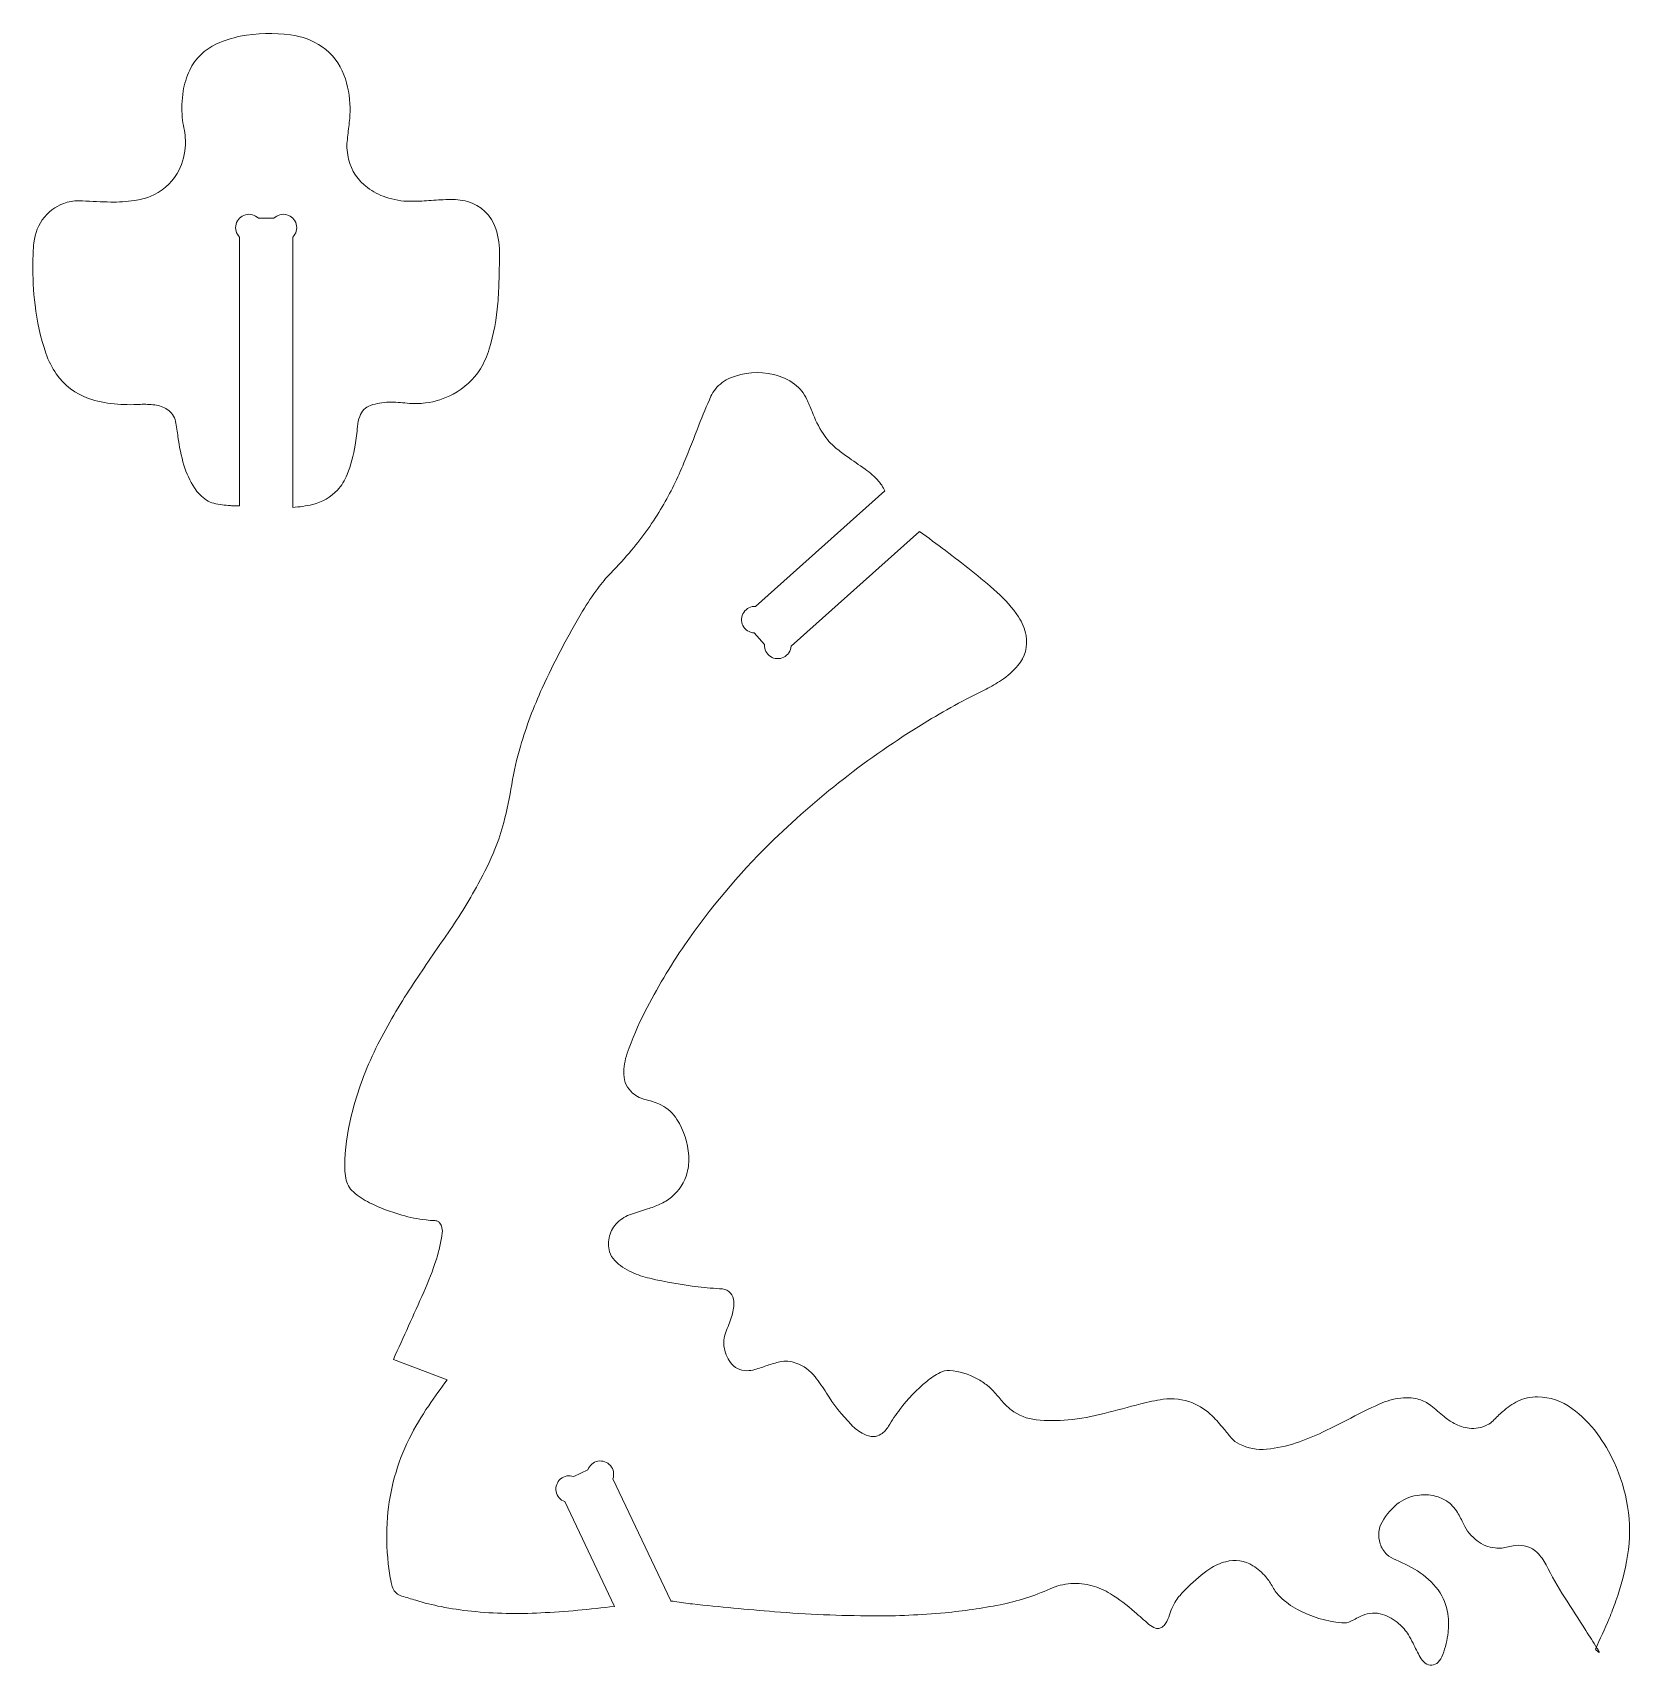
# Model space of a CAD drawing. Header units: millimetres. Extents: x -108 to 108, y -119 to 67.
# Drawn here: x 73.22 to 107.97, y -53.86 to -18.35 of the extents above; entities that cross this region are included whole.
import ezdxf

# ---------------------------------------------------------------- set-up
doc = ezdxf.new("R2010")
doc.units = ezdxf.units.MM
doc.header["$MEASUREMENT"] = 0
doc.layers.add('Capa 1', color=7, linetype='Continuous')

msp = doc.modelspace()

# ---------------------------------------------------------------- linework, layer by layer
at = {"layer": 'Capa 1', "color": 18, "lineweight": 9}
for points, knots in [([(77.7185, -28.6431), (77.7185, -28.6431), (77.7185, -22.797), (77.7185, -22.797), (77.7185, -22.797), (77.6453, -22.7238), (77.6168, -22.6172), (77.6436, -22.5173), (77.6436, -22.5173), (77.6703, -22.4173), (77.7484, -22.3393), (77.8483, -22.3125), (77.8483, -22.3125), (77.9483, -22.2857), (78.0549, -22.3143), (78.128, -22.3874), (78.128, -22.3874), (78.128, -22.3874), (78.4673, -22.3874), (78.4673, -22.3874), (78.4673, -22.3874), (78.5405, -22.3143), (78.6471, -22.2857), (78.747, -22.3125), (78.747, -22.3125), (78.847, -22.3393), (78.925, -22.4173), (78.9518, -22.5173), (78.9518, -22.5173), (78.9786, -22.6172), (78.95, -22.7238), (78.8769, -22.797), (78.8769, -22.797), (78.8769, -22.797), (78.8769, -28.675), (78.8769, -28.675), (78.8769, -28.675), (79.0228, -28.6667), (79.1677, -28.6453), (79.3099, -28.6112), (79.3099, -28.6112), (79.5154, -28.5618), (79.7018, -28.4532), (79.8458, -28.2985), (79.8458, -28.2985), (79.9373, -28.2004), (80.0095, -28.086), (80.0588, -27.9613), (80.0588, -27.9613), (80.1403, -27.7549), (80.1984, -27.54), (80.2321, -27.3206), (80.2321, -27.3206), (80.2529, -27.1853), (80.2703, -27.0494), (80.2843, -26.9132), (80.2843, -26.9132), (80.2919, -26.8396), (80.3077, -26.7671), (80.3313, -26.697), (80.3313, -26.697), (80.3694, -26.5844), (80.4575, -26.4957), (80.5698, -26.4567), (80.5698, -26.4567), (80.6972, -26.4127), (80.8311, -26.3896), (80.966, -26.3887), (80.966, -26.3887), (81.0993, -26.3877), (81.2326, -26.3943), (81.3651, -26.4085), (81.3651, -26.4085), (81.498, -26.4226), (81.6322, -26.4212), (81.7647, -26.4041), (81.7647, -26.4041), (81.9752, -26.3769), (82.1789, -26.312), (82.3661, -26.2122), (82.3661, -26.2122), (82.6077, -26.0836), (82.8109, -25.8936), (82.9555, -25.6612), (82.9555, -25.6612), (83.039, -25.527), (83.104, -25.3822), (83.1489, -25.2307), (83.1489, -25.2307), (83.2448, -24.9067), (83.3076, -24.5738), (83.3363, -24.2371), (83.3363, -24.2371), (83.3435, -24.1538), (83.3486, -24.0702), (83.3517, -23.9866), (83.3517, -23.9866), (83.3616, -23.7212), (83.3694, -23.4558), (83.3752, -23.1903), (83.3752, -23.1903), (83.3795, -22.9954), (83.3509, -22.8013), (83.2905, -22.616), (83.2905, -22.616), (83.1968, -22.3282), (82.9655, -22.1065), (82.6739, -22.0252), (82.6739, -22.0252), (82.5372, -21.987), (82.3953, -21.9712), (82.2535, -21.9782), (82.2535, -21.9782), (82.1146, -21.9851), (81.9758, -21.9939), (81.8371, -22.0045), (81.8371, -22.0045), (81.7014, -22.015), (81.5654, -22.0199), (81.4294, -22.0193), (81.4294, -22.0193), (81.2486, -22.0185), (81.0691, -21.9883), (80.8981, -21.9299), (80.8981, -21.9299), (80.7562, -21.8814), (80.6225, -21.8115), (80.5017, -21.7226), (80.5017, -21.7226), (80.2968, -21.5717), (80.1513, -21.3536), (80.0906, -21.1064), (80.0906, -21.1064), (80.0743, -21.04), (80.0633, -20.9723), (80.0576, -20.9042), (80.0576, -20.9042), (80.0526, -20.8427), (80.0529, -20.7809), (80.0586, -20.7195), (80.0586, -20.7195), (80.07, -20.5973), (80.084, -20.4753), (80.1005, -20.3536), (80.1005, -20.3536), (80.1171, -20.2318), (80.1243, -20.1089), (80.1221, -19.986), (80.1221, -19.986), (80.1178, -19.7423), (80.0732, -19.5011), (79.99, -19.272), (79.99, -19.272), (79.8994, -19.0227), (79.733, -18.8081), (79.5139, -18.6585), (79.5139, -18.6585), (79.3095, -18.5188), (79.075, -18.4297), (78.8294, -18.3984), (78.8294, -18.3984), (78.4651, -18.3519), (78.0959, -18.3631), (77.7351, -18.4315), (77.7351, -18.4315), (77.5558, -18.4655), (77.3814, -18.5212), (77.2156, -18.5973), (77.2156, -18.5973), (76.961, -18.7141), (76.7555, -18.9164), (76.6347, -19.1692), (76.6347, -19.1692), (76.5655, -19.3142), (76.5177, -19.4684), (76.4927, -19.6271), (76.4927, -19.6271), (76.4632, -19.8152), (76.4568, -20.0061), (76.4736, -20.1957), (76.4736, -20.1957), (76.4804, -20.2725), (76.4919, -20.3489), (76.5081, -20.4243), (76.5081, -20.4243), (76.5383, -20.5648), (76.5482, -20.709), (76.5374, -20.8524), (76.5374, -20.8524), (76.5224, -21.0521), (76.4613, -21.2458), (76.3591, -21.418), (76.3591, -21.418), (76.2256, -21.6427), (76.0208, -21.8167), (75.7774, -21.912), (75.7774, -21.912), (75.666, -21.9557), (75.5499, -21.9863), (75.4314, -22.0031), (75.4314, -22.0031), (75.2611, -22.0274), (75.0892, -22.0379), (74.9172, -22.0345), (74.9172, -22.0345), (74.7121, -22.0305), (74.507, -22.0216), (74.3022, -22.0078), (74.3022, -22.0078), (74.1911, -22.0004), (74.0795, -22.0117), (73.9721, -22.0413), (73.9721, -22.0413), (73.7776, -22.0949), (73.6044, -22.2071), (73.476, -22.3628), (73.476, -22.3628), (73.345, -22.5216), (73.2649, -22.7161), (73.2462, -22.921), (73.2462, -22.921), (73.2325, -23.0714), (73.2247, -23.2223), (73.2229, -23.3733), (73.2229, -23.3733), (73.2193, -23.6739), (73.2352, -23.9744), (73.2705, -24.273), (73.2705, -24.273), (73.3128, -24.6305), (73.3923, -24.9825), (73.5078, -25.3234), (73.5078, -25.3234), (73.562, -25.4832), (73.638, -25.6347), (73.7338, -25.7737), (73.7338, -25.7737), (73.9048, -26.0217), (74.1505, -26.2083), (74.4352, -26.3065), (74.4352, -26.3065), (74.615, -26.3684), (74.8014, -26.4084), (74.9907, -26.4257), (74.9907, -26.4257), (75.1814, -26.4431), (75.3731, -26.4464), (75.5643, -26.4359), (75.5643, -26.4359), (75.6673, -26.4302), (75.7706, -26.4338), (75.873, -26.4465), (75.873, -26.4465), (75.9708, -26.4588), (76.0648, -26.4924), (76.1481, -26.5451), (76.1481, -26.5451), (76.2407, -26.6035), (76.305, -26.6976), (76.326, -26.805), (76.326, -26.805), (76.3477, -26.9163), (76.3655, -27.0284), (76.3796, -27.141), (76.3796, -27.141), (76.4057, -27.3504), (76.4494, -27.5572), (76.5102, -27.7593), (76.5102, -27.7593), (76.5626, -27.9337), (76.6394, -28.0997), (76.7383, -28.2526), (76.7383, -28.2526), (76.8065, -28.3581), (76.8957, -28.4482), (77.0005, -28.5174), (77.0005, -28.5174), (77.0495, -28.5497), (77.1038, -28.5731), (77.161, -28.5862), (77.161, -28.5862), (77.2786, -28.6133), (77.3983, -28.6303), (77.5188, -28.6368), (77.5188, -28.6368), (77.552, -28.6386), (77.5853, -28.6399), (77.6186, -28.6405), (77.6186, -28.6405), (77.6519, -28.6412), (77.6852, -28.642), (77.7185, -28.6431)], [0, 0, 0, 0, 0.0135135, 0.0135135, 0.0135135, 0.0135135, 0.027027, 0.027027, 0.027027, 0.027027, 0.0405405, 0.0405405, 0.0405405, 0.0405405, 0.0540541, 0.0540541, 0.0540541, 0.0540541, 0.0675676, 0.0675676, 0.0675676, 0.0675676, 0.0810811, 0.0810811, 0.0810811, 0.0810811, 0.0945946, 0.0945946, 0.0945946, 0.0945946, 0.1081081, 0.1081081, 0.1081081, 0.1081081, 0.1216216, 0.1216216, 0.1216216, 0.1216216, 0.1351351, 0.1351351, 0.1351351, 0.1351351, 0.1486486, 0.1486486, 0.1486486, 0.1486486, 0.1621622, 0.1621622, 0.1621622, 0.1621622, 0.1756757, 0.1756757, 0.1756757, 0.1756757, 0.1891892, 0.1891892, 0.1891892, 0.1891892, 0.2027027, 0.2027027, 0.2027027, 0.2027027, 0.2162162, 0.2162162, 0.2162162, 0.2162162, 0.2297297, 0.2297297, 0.2297297, 0.2297297, 0.2432432, 0.2432432, 0.2432432, 0.2432432, 0.2567568, 0.2567568, 0.2567568, 0.2567568, 0.2702703, 0.2702703, 0.2702703, 0.2702703, 0.2837838, 0.2837838, 0.2837838, 0.2837838, 0.2972973, 0.2972973, 0.2972973, 0.2972973, 0.3108108, 0.3108108, 0.3108108, 0.3108108, 0.3243243, 0.3243243, 0.3243243, 0.3243243, 0.3378378, 0.3378378, 0.3378378, 0.3378378, 0.3513514, 0.3513514, 0.3513514, 0.3513514, 0.3648649, 0.3648649, 0.3648649, 0.3648649, 0.3783784, 0.3783784, 0.3783784, 0.3783784, 0.3918919, 0.3918919, 0.3918919, 0.3918919, 0.4054054, 0.4054054, 0.4054054, 0.4054054, 0.4189189, 0.4189189, 0.4189189, 0.4189189, 0.4324324, 0.4324324, 0.4324324, 0.4324324, 0.4459459, 0.4459459, 0.4459459, 0.4459459, 0.4594595, 0.4594595, 0.4594595, 0.4594595, 0.472973, 0.472973, 0.472973, 0.472973, 0.4864865, 0.4864865, 0.4864865, 0.4864865, 0.5, 0.5, 0.5, 0.5, 0.5135135, 0.5135135, 0.5135135, 0.5135135, 0.527027, 0.527027, 0.527027, 0.527027, 0.5405405, 0.5405405, 0.5405405, 0.5405405, 0.5540541, 0.5540541, 0.5540541, 0.5540541, 0.5675676, 0.5675676, 0.5675676, 0.5675676, 0.5810811, 0.5810811, 0.5810811, 0.5810811, 0.5945946, 0.5945946, 0.5945946, 0.5945946, 0.6081081, 0.6081081, 0.6081081, 0.6081081, 0.6216216, 0.6216216, 0.6216216, 0.6216216, 0.6351351, 0.6351351, 0.6351351, 0.6351351, 0.6486486, 0.6486486, 0.6486486, 0.6486486, 0.6621622, 0.6621622, 0.6621622, 0.6621622, 0.6756757, 0.6756757, 0.6756757, 0.6756757, 0.6891892, 0.6891892, 0.6891892, 0.6891892, 0.7027027, 0.7027027, 0.7027027, 0.7027027, 0.7162162, 0.7162162, 0.7162162, 0.7162162, 0.7297297, 0.7297297, 0.7297297, 0.7297297, 0.7432432, 0.7432432, 0.7432432, 0.7432432, 0.7567568, 0.7567568, 0.7567568, 0.7567568, 0.7702703, 0.7702703, 0.7702703, 0.7702703, 0.7837838, 0.7837838, 0.7837838, 0.7837838, 0.7972973, 0.7972973, 0.7972973, 0.7972973, 0.8108108, 0.8108108, 0.8108108, 0.8108108, 0.8243243, 0.8243243, 0.8243243, 0.8243243, 0.8378378, 0.8378378, 0.8378378, 0.8378378, 0.8513514, 0.8513514, 0.8513514, 0.8513514, 0.8648649, 0.8648649, 0.8648649, 0.8648649, 0.8783784, 0.8783784, 0.8783784, 0.8783784, 0.8918919, 0.8918919, 0.8918919, 0.8918919, 0.9054054, 0.9054054, 0.9054054, 0.9054054, 0.9189189, 0.9189189, 0.9189189, 0.9189189, 0.9324324, 0.9324324, 0.9324324, 0.9324324, 0.9459459, 0.9459459, 0.9459459, 0.9459459, 0.9594595, 0.9594595, 0.9594595, 0.9594595, 0.972973, 0.972973, 0.972973, 0.972973, 1, 1, 1, 1]), ([(87.101, -52.4535), (87.101, -52.4535), (85.8378, -49.798), (85.8378, -49.798), (85.8378, -49.798), (85.8724, -49.7005), (85.8524, -49.592), (85.7853, -49.5132), (85.7853, -49.5132), (85.7182, -49.4345), (85.6142, -49.3975), (85.5124, -49.4163), (85.5124, -49.4163), (85.4107, -49.435), (85.3267, -49.5066), (85.292, -49.6041), (85.292, -49.6041), (85.292, -49.6041), (84.9856, -49.7499), (84.9856, -49.7499), (84.9856, -49.7499), (84.8882, -49.7153), (84.7796, -49.7353), (84.7009, -49.8024), (84.7009, -49.8024), (84.6221, -49.8695), (84.5852, -49.9735), (84.6039, -50.0752), (84.6039, -50.0752), (84.6227, -50.177), (84.6943, -50.261), (84.7917, -50.2956), (84.7917, -50.2956), (84.7917, -50.2956), (85.875, -52.5732), (85.875, -52.5732), (85.875, -52.5732), (85.3412, -52.6388), (84.8052, -52.6864), (84.2681, -52.7157), (84.2681, -52.7157), (83.7667, -52.7431), (83.2639, -52.7307), (82.7645, -52.6788), (82.7645, -52.6788), (82.5425, -52.6556), (82.3217, -52.6226), (82.1027, -52.5796), (82.1027, -52.5796), (81.9172, -52.5433), (81.7337, -52.4971), (81.5531, -52.4413), (81.5531, -52.4413), (81.4513, -52.4098), (81.3491, -52.3793), (81.2466, -52.3499), (81.2466, -52.3499), (81.1581, -52.3244), (81.0863, -52.2596), (81.0518, -52.1742), (81.0518, -52.1742), (81.0361, -52.1351), (81.0241, -52.0947), (81.0159, -52.0534), (81.0159, -52.0534), (80.9892, -51.9184), (80.9683, -51.7823), (80.9533, -51.6454), (80.9533, -51.6454), (80.9166, -51.3097), (80.9113, -50.9713), (80.9373, -50.6346), (80.9373, -50.6346), (80.9833, -50.0407), (81.1432, -49.4611), (81.4082, -48.9277), (81.4082, -48.9277), (81.5321, -48.6784), (81.6736, -48.4383), (81.8317, -48.2092), (81.8317, -48.2092), (81.9629, -48.0191), (82.0966, -47.8307), (82.2328, -47.6442), (82.2328, -47.6442), (82.2328, -47.6442), (81.0641, -47.2016), (81.0641, -47.2016), (81.0641, -47.2016), (81.2865, -46.7159), (81.5066, -46.2291), (81.7242, -45.7412), (81.7242, -45.7412), (81.8285, -45.5073), (81.9201, -45.2681), (81.9986, -45.0243), (81.9986, -45.0243), (82.0586, -44.8381), (82.1015, -44.6468), (82.1268, -44.4528), (82.1268, -44.4528), (82.1335, -44.402), (82.1278, -44.3504), (82.1103, -44.3022), (82.1103, -44.3022), (82.0998, -44.2733), (82.0838, -44.2467), (82.0632, -44.2238), (82.0632, -44.2238), (82.0492, -44.2084), (82.0311, -44.1973), (82.0109, -44.192), (82.0109, -44.192), (81.9955, -44.188), (81.9797, -44.1858), (81.9638, -44.1853), (81.9638, -44.1853), (81.9004, -44.1836), (81.8371, -44.1789), (81.7742, -44.1711), (81.7742, -44.1711), (81.5976, -44.1493), (81.4229, -44.1144), (81.2516, -44.0665), (81.2516, -44.0665), (81.0084, -43.9985), (80.7723, -43.9075), (80.5464, -43.7948), (80.5464, -43.7948), (80.4205, -43.732), (80.3029, -43.6539), (80.1961, -43.5623), (80.1961, -43.5623), (80.1056, -43.4847), (80.0458, -43.377), (80.0278, -43.2591), (80.0278, -43.2591), (80.0079, -43.1285), (80.0017, -42.9962), (80.0092, -42.8643), (80.0092, -42.8643), (80.0302, -42.4982), (80.088, -42.1351), (80.1816, -41.7807), (80.1816, -41.7807), (80.3126, -41.2852), (80.496, -40.8051), (80.7289, -40.3487), (80.7289, -40.3487), (80.9478, -39.9196), (81.1905, -39.503), (81.4559, -39.101), (81.4559, -39.101), (81.7012, -38.7294), (81.9514, -38.361), (82.2065, -37.9959), (82.2065, -37.9959), (82.4618, -37.6306), (82.6969, -37.2517), (82.9107, -36.8607), (82.9107, -36.8607), (83.0444, -36.6163), (83.165, -36.3649), (83.2719, -36.1076), (83.2719, -36.1076), (83.3502, -35.9191), (83.4146, -35.7252), (83.4647, -35.5273), (83.4647, -35.5273), (83.534, -35.2534), (83.592, -34.9768), (83.6386, -34.6981), (83.6386, -34.6981), (83.6852, -34.4193), (83.7484, -34.1435), (83.8279, -33.8722), (83.8279, -33.8722), (83.9547, -33.4388), (84.1131, -33.0153), (84.3018, -32.605), (84.3018, -32.605), (84.565, -32.0324), (84.8581, -31.4738), (85.1797, -30.9318), (85.1797, -30.9318), (85.2809, -30.7611), (85.3908, -30.5957), (85.5089, -30.4362), (85.5089, -30.4362), (85.5956, -30.3191), (85.6903, -30.2081), (85.7924, -30.1041), (85.7924, -30.1041), (85.9501, -29.9433), (86.1015, -29.7765), (86.2463, -29.604), (86.2463, -29.604), (86.4937, -29.3094), (86.7156, -28.9944), (86.9098, -28.6624), (86.9098, -28.6624), (87.0888, -28.3561), (87.2464, -28.0378), (87.3814, -27.7097), (87.3814, -27.7097), (87.4937, -27.4366), (87.6025, -27.1622), (87.7078, -26.8863), (87.7078, -26.8863), (87.7888, -26.6742), (87.8768, -26.4648), (87.9716, -26.2586), (87.9716, -26.2586), (87.9973, -26.2028), (88.0297, -26.1504), (88.0681, -26.1026), (88.0681, -26.1026), (88.1543, -25.9956), (88.2661, -25.912), (88.3931, -25.8597), (88.3931, -25.8597), (88.69, -25.7375), (89.0178, -25.7108), (89.3306, -25.7832), (89.3306, -25.7832), (89.4971, -25.8218), (89.6538, -25.8946), (89.7907, -25.9969), (89.7907, -25.9969), (89.9055, -26.0827), (89.997, -26.1959), (90.0569, -26.3262), (90.0569, -26.3262), (90.0971, -26.4137), (90.1343, -26.5024), (90.1685, -26.5925), (90.1685, -26.5925), (90.2321, -26.7601), (90.3132, -26.9205), (90.4105, -27.0711), (90.4105, -27.0711), (90.4869, -27.1895), (90.5809, -27.2956), (90.6892, -27.3858), (90.6892, -27.3858), (90.7673, -27.4508), (90.8481, -27.5125), (90.9314, -27.5706), (90.9314, -27.5706), (91.0616, -27.6614), (91.192, -27.7519), (91.3226, -27.8422), (91.3226, -27.8422), (91.431, -27.9172), (91.5297, -28.0055), (91.6161, -28.105), (91.6161, -28.105), (91.6408, -28.1333), (91.6634, -28.1633), (91.684, -28.1948), (91.684, -28.1948), (91.7101, -28.2347), (91.734, -28.2759), (91.7556, -28.3184), (91.7556, -28.3184), (91.7556, -28.3184), (88.942, -30.8278), (88.942, -30.8278), (88.942, -30.8278), (88.8387, -30.8219), (88.7401, -30.8716), (88.6833, -30.9581), (88.6833, -30.9581), (88.6266, -31.0446), (88.6203, -31.1548), (88.6668, -31.2472), (88.6668, -31.2472), (88.7134, -31.3396), (88.8057, -31.4002), (88.909, -31.4061), (88.909, -31.4061), (88.909, -31.4061), (89.1348, -31.6592), (89.1348, -31.6592), (89.1348, -31.6592), (89.1289, -31.7625), (89.1785, -31.8611), (89.265, -31.9179), (89.265, -31.9179), (89.3516, -31.9746), (89.4618, -31.9809), (89.5542, -31.9344), (89.5542, -31.9344), (89.6466, -31.8878), (89.7071, -31.7955), (89.713, -31.6922), (89.713, -31.6922), (89.713, -31.6922), (92.5067, -29.2001), (92.5067, -29.2001), (92.5067, -29.2001), (92.8872, -29.473), (93.2611, -29.7551), (93.6279, -30.0463), (93.6279, -30.0463), (93.8202, -30.1989), (94.0081, -30.357), (94.1915, -30.5202), (94.1915, -30.5202), (94.3698, -30.6788), (94.5274, -30.8591), (94.6609, -31.0569), (94.6609, -31.0569), (94.7423, -31.1777), (94.7978, -31.3142), (94.8237, -31.4576), (94.8237, -31.4576), (94.8662, -31.6922), (94.8008, -31.9336), (94.6457, -32.1147), (94.6457, -32.1147), (94.5409, -32.2371), (94.4198, -32.3447), (94.2858, -32.4343), (94.2858, -32.4343), (94.1791, -32.5057), (94.0678, -32.57), (93.9527, -32.6266), (93.9527, -32.6266), (93.4923, -32.8532), (93.0425, -33.1007), (92.6048, -33.3684), (92.6048, -33.3684), (91.3889, -34.1121), (90.262, -34.992), (89.2457, -35.9913), (89.2457, -35.9913), (88.5621, -36.6636), (87.9444, -37.3995), (87.4009, -38.1895), (87.4009, -38.1895), (87.0805, -38.6552), (86.7912, -39.1415), (86.5346, -39.6453), (86.5346, -39.6453), (86.3863, -39.9367), (86.2577, -40.2376), (86.1496, -40.5462), (86.1496, -40.5462), (86.0974, -40.6951), (86.0729, -40.8521), (86.0772, -41.0098), (86.0772, -41.0098), (86.0814, -41.1642), (86.1504, -41.3097), (86.2676, -41.4104), (86.2676, -41.4104), (86.3549, -41.4856), (86.4597, -41.5374), (86.5725, -41.561), (86.5725, -41.561), (86.6839, -41.5843), (86.7917, -41.6224), (86.8931, -41.6741), (86.8931, -41.6741), (87.0321, -41.745), (87.1492, -41.8524), (87.2319, -41.9847), (87.2319, -41.9847), (87.3809, -42.2231), (87.4686, -42.4949), (87.4868, -42.7754), (87.4868, -42.7754), (87.4947, -42.897), (87.4835, -43.0192), (87.4537, -43.1374), (87.4537, -43.1374), (87.4005, -43.348), (87.2809, -43.5361), (87.1127, -43.6737), (87.1127, -43.6737), (87.036, -43.7365), (86.9514, -43.789), (86.8611, -43.8299), (86.8611, -43.8299), (86.7731, -43.8697), (86.6826, -43.9037), (86.5903, -43.9318), (86.5903, -43.9318), (86.4736, -43.9673), (86.3575, -44.0045), (86.2419, -44.0433), (86.2419, -44.0433), (86.1274, -44.0817), (86.0228, -44.1449), (85.9355, -44.2284), (85.9355, -44.2284), (85.8527, -44.3077), (85.7933, -44.4081), (85.7638, -44.519), (85.7638, -44.519), (85.734, -44.6312), (85.7352, -44.7494), (85.7674, -44.8611), (85.7674, -44.8611), (85.788, -44.9325), (85.8259, -44.9978), (85.8777, -45.0511), (85.8777, -45.0511), (85.9836, -45.1598), (86.1094, -45.2471), (86.2484, -45.3081), (86.2484, -45.3081), (86.3752, -45.3637), (86.5068, -45.4077), (86.6417, -45.4394), (86.6417, -45.4394), (86.9891, -45.521), (87.3407, -45.5834), (87.695, -45.6262), (87.695, -45.6262), (87.782, -45.6367), (87.8694, -45.6448), (87.9569, -45.6504), (87.9569, -45.6504), (88.0444, -45.656), (88.1318, -45.6631), (88.2191, -45.6718), (88.2191, -45.6718), (88.3585, -45.6857), (88.4659, -45.8013), (88.4698, -45.9414), (88.4698, -45.9414), (88.4725, -46.0414), (88.4598, -46.1413), (88.4323, -46.2376), (88.4323, -46.2376), (88.3998, -46.351), (88.3584, -46.4618), (88.3085, -46.5687), (88.3085, -46.5687), (88.2576, -46.6777), (88.2388, -46.7988), (88.2542, -46.9181), (88.2542, -46.9181), (88.2706, -47.0447), (88.3184, -47.1651), (88.3933, -47.2684), (88.3933, -47.2684), (88.4759, -47.3824), (88.6084, -47.4494), (88.7492, -47.4481), (88.7492, -47.4481), (88.8079, -47.4476), (88.8662, -47.4389), (88.9225, -47.4223), (88.9225, -47.4223), (89.0156, -47.3948), (89.108, -47.365), (89.1996, -47.3328), (89.1996, -47.3328), (89.2873, -47.3019), (89.3769, -47.2766), (89.4677, -47.257), (89.4677, -47.257), (89.585, -47.2316), (89.7072, -47.2402), (89.8198, -47.2815), (89.8198, -47.2815), (89.9838, -47.3417), (90.1277, -47.4466), (90.2354, -47.5841), (90.2354, -47.5841), (90.3235, -47.6965), (90.4057, -47.8134), (90.4816, -47.9343), (90.4816, -47.9343), (90.6368, -48.1812), (90.817, -48.4113), (91.0194, -48.6211), (91.0194, -48.6211), (91.1007, -48.7054), (91.1954, -48.7758), (91.2997, -48.8293), (91.2997, -48.8293), (91.3636, -48.8621), (91.4343, -48.8793), (91.5061, -48.8795), (91.5061, -48.8795), (91.5639, -48.8797), (91.6205, -48.8627), (91.6687, -48.8305), (91.6687, -48.8305), (91.7357, -48.7858), (91.7918, -48.7265), (91.8328, -48.657), (91.8328, -48.657), (91.9078, -48.5297), (91.9899, -48.4067), (92.0788, -48.2887), (92.0788, -48.2887), (92.2484, -48.0633), (92.4445, -47.8591), (92.6628, -47.6806), (92.6628, -47.6806), (92.7536, -47.6064), (92.8516, -47.5414), (92.9554, -47.4868), (92.9554, -47.4868), (93.0174, -47.4542), (93.0873, -47.4392), (93.1573, -47.4436), (93.1573, -47.4436), (93.3692, -47.457), (93.5755, -47.5182), (93.7605, -47.6226), (93.7605, -47.6226), (93.8381, -47.6664), (93.9121, -47.7162), (93.9819, -47.7716), (93.9819, -47.7716), (94.041, -47.8185), (94.0956, -47.8709), (94.145, -47.9279), (94.145, -47.9279), (94.2059, -47.9982), (94.2667, -48.0686), (94.3275, -48.139), (94.3275, -48.139), (94.379, -48.1986), (94.4366, -48.2527), (94.4994, -48.3002), (94.4994, -48.3002), (94.658, -48.4204), (94.8464, -48.4947), (95.0443, -48.5149), (95.0443, -48.5149), (95.2745, -48.5385), (95.5065, -48.5392), (95.7369, -48.5169), (95.7369, -48.5169), (96.0012, -48.4914), (96.2631, -48.4453), (96.5203, -48.379), (96.5203, -48.379), (96.7865, -48.3104), (97.0524, -48.2406), (97.318, -48.1696), (97.318, -48.1696), (97.4782, -48.1268), (97.6409, -48.0938), (97.8051, -48.0709), (97.8051, -48.0709), (98.02, -48.0408), (98.2391, -48.0681), (98.4402, -48.1497), (98.4402, -48.1497), (98.6008, -48.215), (98.747, -48.3112), (98.8706, -48.4327), (98.8706, -48.4327), (98.9597, -48.5204), (99.044, -48.6129), (99.1229, -48.7098), (99.1229, -48.7098), (99.1763, -48.7753), (99.2301, -48.8405), (99.2842, -48.9054), (99.2842, -48.9054), (99.3337, -48.9648), (99.3952, -49.013), (99.4646, -49.047), (99.4646, -49.047), (99.648, -49.1366), (99.8524, -49.1738), (100.0555, -49.1544), (100.0555, -49.1544), (100.2743, -49.1336), (100.49, -49.088), (100.6984, -49.0184), (100.6984, -49.0184), (100.8942, -48.953), (101.0857, -48.8754), (101.2718, -48.786), (101.2718, -48.786), (101.5075, -48.6728), (101.741, -48.5548), (101.972, -48.4322), (101.972, -48.4322), (102.1653, -48.3296), (102.3632, -48.2357), (102.565, -48.1508), (102.565, -48.1508), (102.713, -48.0886), (102.8702, -48.0508), (103.0304, -48.039), (103.0304, -48.039), (103.1436, -48.0306), (103.2575, -48.042), (103.3668, -48.0726), (103.3668, -48.0726), (103.4605, -48.0989), (103.5478, -48.144), (103.6234, -48.2052), (103.6234, -48.2052), (103.7214, -48.2846), (103.8187, -48.3649), (103.9153, -48.446), (103.9153, -48.446), (103.9824, -48.5024), (104.0551, -48.5517), (104.1322, -48.5932), (104.1322, -48.5932), (104.234, -48.648), (104.3449, -48.6836), (104.4595, -48.6984), (104.4595, -48.6984), (104.595, -48.7159), (104.7326, -48.6917), (104.854, -48.629), (104.854, -48.629), (104.9005, -48.6049), (104.9428, -48.5736), (104.9794, -48.5361), (104.9794, -48.5361), (105.0468, -48.467), (105.1166, -48.4003), (105.1888, -48.3362), (105.1888, -48.3362), (105.2885, -48.2475), (105.3995, -48.1726), (105.519, -48.1132), (105.519, -48.1132), (105.6519, -48.0471), (105.7989, -48.0139), (105.9473, -48.0163), (105.9473, -48.0163), (106.2168, -48.0208), (106.4783, -48.1088), (106.6957, -48.2681), (106.6957, -48.2681), (106.905, -48.4214), (107.0898, -48.6058), (107.2436, -48.8147), (107.2436, -48.8147), (107.3873, -49.0098), (107.5107, -49.2192), (107.612, -49.4393), (107.612, -49.4393), (107.7524, -49.7448), (107.8515, -50.0676), (107.9065, -50.3993), (107.9065, -50.3993), (107.9653, -50.7536), (107.9649, -51.1152), (107.9054, -51.4694), (107.9054, -51.4694), (107.849, -51.8047), (107.764, -52.1346), (107.6515, -52.4555), (107.6515, -52.4555), (107.6062, -52.5846), (107.5567, -52.7123), (107.5031, -52.8382), (107.5031, -52.8382), (107.4078, -53.0621), (107.3084, -53.2842), (107.2049, -53.5045), (107.2049, -53.5045), (107.2224, -53.521), (107.2393, -53.5382), (107.2554, -53.5561), (107.2554, -53.5561), (107.2643, -53.566), (107.276, -53.5729), (107.2889, -53.576), (107.2889, -53.576), (107.2895, -53.5752), (107.2896, -53.5741), (107.2893, -53.5732), (107.2893, -53.5732), (107.2881, -53.5691), (107.2864, -53.565), (107.2844, -53.5612), (107.2844, -53.5612), (107.27, -53.5334), (107.2546, -53.5062), (107.2381, -53.4796), (107.2381, -53.4796), (107.1588, -53.3518), (107.0784, -53.2245), (106.9971, -53.098), (106.9971, -53.098), (106.8417, -52.8562), (106.6868, -52.614), (106.5325, -52.3715), (106.5325, -52.3715), (106.3878, -52.1442), (106.2546, -51.9097), (106.1335, -51.669), (106.1335, -51.669), (106.0838, -51.5704), (106.0178, -51.481), (105.9381, -51.4046), (105.9381, -51.4046), (105.8102, -51.2821), (105.6334, -51.2249), (105.4581, -51.2495), (105.4581, -51.2495), (105.4075, -51.2565), (105.3574, -51.2668), (105.3082, -51.2802), (105.3082, -51.2802), (105.216, -51.3053), (105.12, -51.3132), (105.0251, -51.3035), (105.0251, -51.3035), (104.8833, -51.289), (104.7482, -51.2357), (104.6346, -51.1496), (104.6346, -51.1496), (104.5069, -51.0527), (104.4046, -50.9262), (104.3366, -50.781), (104.3366, -50.781), (104.2965, -50.6956), (104.2526, -50.612), (104.2048, -50.5306), (104.2048, -50.5306), (104.1458, -50.4299), (104.0639, -50.3444), (103.9658, -50.281), (103.9658, -50.281), (103.8911, -50.2327), (103.8089, -50.1972), (103.7225, -50.176), (103.7225, -50.176), (103.593, -50.1443), (103.4585, -50.1385), (103.3267, -50.1588), (103.3267, -50.1588), (103.1663, -50.1835), (103.0155, -50.2506), (102.8898, -50.3532), (102.8898, -50.3532), (102.7393, -50.476), (102.6178, -50.6304), (102.534, -50.8056), (102.534, -50.8056), (102.512, -50.8515), (102.4989, -50.9011), (102.4953, -50.9518), (102.4953, -50.9518), (102.489, -51.0396), (102.4989, -51.1278), (102.5244, -51.212), (102.5244, -51.212), (102.5515, -51.3016), (102.6026, -51.3819), (102.6722, -51.4444), (102.6722, -51.4444), (102.7286, -51.4951), (102.7936, -51.5355), (102.8641, -51.5638), (102.8641, -51.5638), (103.0506, -51.6386), (103.229, -51.7323), (103.3965, -51.8434), (103.3965, -51.8434), (103.5689, -51.9579), (103.7157, -52.107), (103.8276, -52.2811), (103.8276, -52.2811), (103.9279, -52.4374), (103.989, -52.6157), (104.0056, -52.8007), (104.0056, -52.8007), (104.0157, -52.9133), (104.0145, -53.0267), (104.002, -53.1391), (104.002, -53.1391), (103.9837, -53.3041), (103.9449, -53.4662), (103.8867, -53.6216), (103.8867, -53.6216), (103.8634, -53.6839), (103.8279, -53.7409), (103.7823, -53.7893), (103.7823, -53.7893), (103.7474, -53.8262), (103.6999, -53.8486), (103.6493, -53.8521), (103.6493, -53.8521), (103.5974, -53.8557), (103.546, -53.84), (103.5048, -53.8083), (103.5048, -53.8083), (103.4595, -53.7733), (103.422, -53.7291), (103.3947, -53.6787), (103.3947, -53.6787), (103.3406, -53.5786), (103.2886, -53.4772), (103.2389, -53.3748), (103.2389, -53.3748), (103.2086, -53.3121), (103.1749, -53.2511), (103.1381, -53.192), (103.1381, -53.192), (103.082, -53.1018), (103.0129, -53.0205), (102.933, -52.9506), (102.933, -52.9506), (102.8292, -52.8598), (102.7083, -52.7908), (102.5773, -52.7478), (102.5773, -52.7478), (102.4328, -52.7004), (102.2758, -52.7096), (102.1378, -52.7734), (102.1378, -52.7734), (102.0536, -52.8124), (101.9702, -52.8531), (101.8877, -52.8955), (101.8877, -52.8955), (101.8267, -52.9268), (101.7579, -52.94), (101.6896, -52.9334), (101.6896, -52.9334), (101.3526, -52.9009), (101.0252, -52.802), (100.7265, -52.6425), (100.7265, -52.6425), (100.59, -52.5696), (100.4644, -52.4777), (100.3537, -52.3695), (100.3537, -52.3695), (100.2893, -52.3065), (100.2344, -52.2344), (100.1909, -52.1556), (100.1909, -52.1556), (100.1474, -52.077), (100.0967, -52.0027), (100.0392, -51.9337), (100.0392, -51.9337), (99.9587, -51.8369), (99.8629, -51.7541), (99.7556, -51.6885), (99.7556, -51.6885), (99.5786, -51.5803), (99.3653, -51.5489), (99.1646, -51.6016), (99.1646, -51.6016), (99.0424, -51.6337), (98.9264, -51.6862), (98.8215, -51.7568), (98.8215, -51.7568), (98.6488, -51.873), (98.4884, -52.0064), (98.3425, -52.1549), (98.3425, -52.1549), (98.2847, -52.2139), (98.2277, -52.2737), (98.1718, -52.3345), (98.1718, -52.3345), (98.1386, -52.3705), (98.1088, -52.4094), (98.0828, -52.4509), (98.0828, -52.4509), (98.0137, -52.5606), (97.961, -52.6799), (97.9264, -52.8049), (97.9264, -52.8049), (97.9077, -52.8728), (97.873, -52.9354), (97.8254, -52.9873), (97.8254, -52.9873), (97.8003, -53.0146), (97.7684, -53.0349), (97.733, -53.0461), (97.733, -53.0461), (97.7024, -53.0558), (97.6696, -53.0559), (97.6389, -53.0463), (97.6389, -53.0463), (97.5863, -53.0299), (97.5376, -53.0027), (97.496, -52.9664), (97.496, -52.9664), (97.3919, -52.8756), (97.2883, -52.7841), (97.1853, -52.692), (97.1853, -52.692), (97.0214, -52.5453), (96.8447, -52.4136), (96.6573, -52.2984), (96.6573, -52.2984), (96.5344, -52.2229), (96.4017, -52.1645), (96.2629, -52.125), (96.2629, -52.125), (96.1124, -52.0822), (95.9556, -52.0661), (95.7996, -52.0774), (95.7996, -52.0774), (95.6434, -52.0887), (95.4904, -52.1272), (95.3475, -52.1913), (95.3475, -52.1913), (94.9988, -52.3476), (94.6333, -52.4638), (94.2582, -52.5374), (94.2582, -52.5374), (93.8622, -52.6151), (93.4625, -52.6731), (93.0607, -52.711), (93.0607, -52.711), (92.5382, -52.7604), (92.0135, -52.7836), (91.4886, -52.7804), (91.4886, -52.7804), (90.7755, -52.776), (90.0628, -52.7454), (89.352, -52.6885), (89.352, -52.6885), (88.757, -52.6409), (88.1626, -52.5851), (87.5691, -52.5211), (87.5691, -52.5211), (87.4396, -52.5071), (87.3104, -52.4896), (87.1819, -52.4685), (87.1819, -52.4685), (87.1602, -52.4649), (87.1383, -52.462), (87.1164, -52.4597), (87.1164, -52.4597), (87.1108, -52.4591), (87.1055, -52.4569), (87.101, -52.4535)], [0, 0, 0, 0, 0.0042373, 0.0042373, 0.0042373, 0.0042373, 0.0084746, 0.0084746, 0.0084746, 0.0084746, 0.0127119, 0.0127119, 0.0127119, 0.0127119, 0.0169492, 0.0169492, 0.0169492, 0.0169492, 0.0211864, 0.0211864, 0.0211864, 0.0211864, 0.0254237, 0.0254237, 0.0254237, 0.0254237, 0.029661, 0.029661, 0.029661, 0.029661, 0.0338983, 0.0338983, 0.0338983, 0.0338983, 0.0381356, 0.0381356, 0.0381356, 0.0381356, 0.0423729, 0.0423729, 0.0423729, 0.0423729, 0.0466102, 0.0466102, 0.0466102, 0.0466102, 0.0508475, 0.0508475, 0.0508475, 0.0508475, 0.0550847, 0.0550847, 0.0550847, 0.0550847, 0.059322, 0.059322, 0.059322, 0.059322, 0.0635593, 0.0635593, 0.0635593, 0.0635593, 0.0677966, 0.0677966, 0.0677966, 0.0677966, 0.0720339, 0.0720339, 0.0720339, 0.0720339, 0.0762712, 0.0762712, 0.0762712, 0.0762712, 0.0805085, 0.0805085, 0.0805085, 0.0805085, 0.0847458, 0.0847458, 0.0847458, 0.0847458, 0.0889831, 0.0889831, 0.0889831, 0.0889831, 0.0932203, 0.0932203, 0.0932203, 0.0932203, 0.0974576, 0.0974576, 0.0974576, 0.0974576, 0.1016949, 0.1016949, 0.1016949, 0.1016949, 0.1059322, 0.1059322, 0.1059322, 0.1059322, 0.1101695, 0.1101695, 0.1101695, 0.1101695, 0.1144068, 0.1144068, 0.1144068, 0.1144068, 0.1186441, 0.1186441, 0.1186441, 0.1186441, 0.1228814, 0.1228814, 0.1228814, 0.1228814, 0.1271186, 0.1271186, 0.1271186, 0.1271186, 0.1313559, 0.1313559, 0.1313559, 0.1313559, 0.1355932, 0.1355932, 0.1355932, 0.1355932, 0.1398305, 0.1398305, 0.1398305, 0.1398305, 0.1440678, 0.1440678, 0.1440678, 0.1440678, 0.1483051, 0.1483051, 0.1483051, 0.1483051, 0.1525424, 0.1525424, 0.1525424, 0.1525424, 0.1567797, 0.1567797, 0.1567797, 0.1567797, 0.1610169, 0.1610169, 0.1610169, 0.1610169, 0.1652542, 0.1652542, 0.1652542, 0.1652542, 0.1694915, 0.1694915, 0.1694915, 0.1694915, 0.1737288, 0.1737288, 0.1737288, 0.1737288, 0.1779661, 0.1779661, 0.1779661, 0.1779661, 0.1822034, 0.1822034, 0.1822034, 0.1822034, 0.1864407, 0.1864407, 0.1864407, 0.1864407, 0.190678, 0.190678, 0.190678, 0.190678, 0.1949153, 0.1949153, 0.1949153, 0.1949153, 0.1991525, 0.1991525, 0.1991525, 0.1991525, 0.2033898, 0.2033898, 0.2033898, 0.2033898, 0.2076271, 0.2076271, 0.2076271, 0.2076271, 0.2118644, 0.2118644, 0.2118644, 0.2118644, 0.2161017, 0.2161017, 0.2161017, 0.2161017, 0.220339, 0.220339, 0.220339, 0.220339, 0.2245763, 0.2245763, 0.2245763, 0.2245763, 0.2288136, 0.2288136, 0.2288136, 0.2288136, 0.2330508, 0.2330508, 0.2330508, 0.2330508, 0.2372881, 0.2372881, 0.2372881, 0.2372881, 0.2415254, 0.2415254, 0.2415254, 0.2415254, 0.2457627, 0.2457627, 0.2457627, 0.2457627, 0.25, 0.25, 0.25, 0.25, 0.2542373, 0.2542373, 0.2542373, 0.2542373, 0.2584746, 0.2584746, 0.2584746, 0.2584746, 0.2627119, 0.2627119, 0.2627119, 0.2627119, 0.2669492, 0.2669492, 0.2669492, 0.2669492, 0.2711864, 0.2711864, 0.2711864, 0.2711864, 0.2754237, 0.2754237, 0.2754237, 0.2754237, 0.279661, 0.279661, 0.279661, 0.279661, 0.2838983, 0.2838983, 0.2838983, 0.2838983, 0.2881356, 0.2881356, 0.2881356, 0.2881356, 0.2923729, 0.2923729, 0.2923729, 0.2923729, 0.2966102, 0.2966102, 0.2966102, 0.2966102, 0.3008475, 0.3008475, 0.3008475, 0.3008475, 0.3050847, 0.3050847, 0.3050847, 0.3050847, 0.309322, 0.309322, 0.309322, 0.309322, 0.3135593, 0.3135593, 0.3135593, 0.3135593, 0.3177966, 0.3177966, 0.3177966, 0.3177966, 0.3220339, 0.3220339, 0.3220339, 0.3220339, 0.3262712, 0.3262712, 0.3262712, 0.3262712, 0.3305085, 0.3305085, 0.3305085, 0.3305085, 0.3347458, 0.3347458, 0.3347458, 0.3347458, 0.3389831, 0.3389831, 0.3389831, 0.3389831, 0.3432203, 0.3432203, 0.3432203, 0.3432203, 0.3474576, 0.3474576, 0.3474576, 0.3474576, 0.3516949, 0.3516949, 0.3516949, 0.3516949, 0.3559322, 0.3559322, 0.3559322, 0.3559322, 0.3601695, 0.3601695, 0.3601695, 0.3601695, 0.3644068, 0.3644068, 0.3644068, 0.3644068, 0.3686441, 0.3686441, 0.3686441, 0.3686441, 0.3728814, 0.3728814, 0.3728814, 0.3728814, 0.3771186, 0.3771186, 0.3771186, 0.3771186, 0.3813559, 0.3813559, 0.3813559, 0.3813559, 0.3855932, 0.3855932, 0.3855932, 0.3855932, 0.3898305, 0.3898305, 0.3898305, 0.3898305, 0.3940678, 0.3940678, 0.3940678, 0.3940678, 0.3983051, 0.3983051, 0.3983051, 0.3983051, 0.4025424, 0.4025424, 0.4025424, 0.4025424, 0.4067797, 0.4067797, 0.4067797, 0.4067797, 0.4110169, 0.4110169, 0.4110169, 0.4110169, 0.4152542, 0.4152542, 0.4152542, 0.4152542, 0.4194915, 0.4194915, 0.4194915, 0.4194915, 0.4237288, 0.4237288, 0.4237288, 0.4237288, 0.4279661, 0.4279661, 0.4279661, 0.4279661, 0.4322034, 0.4322034, 0.4322034, 0.4322034, 0.4364407, 0.4364407, 0.4364407, 0.4364407, 0.440678, 0.440678, 0.440678, 0.440678, 0.4449153, 0.4449153, 0.4449153, 0.4449153, 0.4491525, 0.4491525, 0.4491525, 0.4491525, 0.4533898, 0.4533898, 0.4533898, 0.4533898, 0.4576271, 0.4576271, 0.4576271, 0.4576271, 0.4618644, 0.4618644, 0.4618644, 0.4618644, 0.4661017, 0.4661017, 0.4661017, 0.4661017, 0.470339, 0.470339, 0.470339, 0.470339, 0.4745763, 0.4745763, 0.4745763, 0.4745763, 0.4788136, 0.4788136, 0.4788136, 0.4788136, 0.4830508, 0.4830508, 0.4830508, 0.4830508, 0.4872881, 0.4872881, 0.4872881, 0.4872881, 0.4915254, 0.4915254, 0.4915254, 0.4915254, 0.4957627, 0.4957627, 0.4957627, 0.4957627, 0.5, 0.5, 0.5, 0.5, 0.5042373, 0.5042373, 0.5042373, 0.5042373, 0.5084746, 0.5084746, 0.5084746, 0.5084746, 0.5127119, 0.5127119, 0.5127119, 0.5127119, 0.5169492, 0.5169492, 0.5169492, 0.5169492, 0.5211864, 0.5211864, 0.5211864, 0.5211864, 0.5254237, 0.5254237, 0.5254237, 0.5254237, 0.529661, 0.529661, 0.529661, 0.529661, 0.5338983, 0.5338983, 0.5338983, 0.5338983, 0.5381356, 0.5381356, 0.5381356, 0.5381356, 0.5423729, 0.5423729, 0.5423729, 0.5423729, 0.5466102, 0.5466102, 0.5466102, 0.5466102, 0.5508475, 0.5508475, 0.5508475, 0.5508475, 0.5550847, 0.5550847, 0.5550847, 0.5550847, 0.559322, 0.559322, 0.559322, 0.559322, 0.5635593, 0.5635593, 0.5635593, 0.5635593, 0.5677966, 0.5677966, 0.5677966, 0.5677966, 0.5720339, 0.5720339, 0.5720339, 0.5720339, 0.5762712, 0.5762712, 0.5762712, 0.5762712, 0.5805085, 0.5805085, 0.5805085, 0.5805085, 0.5847458, 0.5847458, 0.5847458, 0.5847458, 0.5889831, 0.5889831, 0.5889831, 0.5889831, 0.5932203, 0.5932203, 0.5932203, 0.5932203, 0.5974576, 0.5974576, 0.5974576, 0.5974576, 0.6016949, 0.6016949, 0.6016949, 0.6016949, 0.6059322, 0.6059322, 0.6059322, 0.6059322, 0.6101695, 0.6101695, 0.6101695, 0.6101695, 0.6144068, 0.6144068, 0.6144068, 0.6144068, 0.6186441, 0.6186441, 0.6186441, 0.6186441, 0.6228814, 0.6228814, 0.6228814, 0.6228814, 0.6271186, 0.6271186, 0.6271186, 0.6271186, 0.6313559, 0.6313559, 0.6313559, 0.6313559, 0.6355932, 0.6355932, 0.6355932, 0.6355932, 0.6398305, 0.6398305, 0.6398305, 0.6398305, 0.6440678, 0.6440678, 0.6440678, 0.6440678, 0.6483051, 0.6483051, 0.6483051, 0.6483051, 0.6525424, 0.6525424, 0.6525424, 0.6525424, 0.6567797, 0.6567797, 0.6567797, 0.6567797, 0.6610169, 0.6610169, 0.6610169, 0.6610169, 0.6652542, 0.6652542, 0.6652542, 0.6652542, 0.6694915, 0.6694915, 0.6694915, 0.6694915, 0.6737288, 0.6737288, 0.6737288, 0.6737288, 0.6779661, 0.6779661, 0.6779661, 0.6779661, 0.6822034, 0.6822034, 0.6822034, 0.6822034, 0.6864407, 0.6864407, 0.6864407, 0.6864407, 0.690678, 0.690678, 0.690678, 0.690678, 0.6949153, 0.6949153, 0.6949153, 0.6949153, 0.6991525, 0.6991525, 0.6991525, 0.6991525, 0.7033898, 0.7033898, 0.7033898, 0.7033898, 0.7076271, 0.7076271, 0.7076271, 0.7076271, 0.7118644, 0.7118644, 0.7118644, 0.7118644, 0.7161017, 0.7161017, 0.7161017, 0.7161017, 0.720339, 0.720339, 0.720339, 0.720339, 0.7245763, 0.7245763, 0.7245763, 0.7245763, 0.7288136, 0.7288136, 0.7288136, 0.7288136, 0.7330508, 0.7330508, 0.7330508, 0.7330508, 0.7372881, 0.7372881, 0.7372881, 0.7372881, 0.7415254, 0.7415254, 0.7415254, 0.7415254, 0.7457627, 0.7457627, 0.7457627, 0.7457627, 0.75, 0.75, 0.75, 0.75, 0.7542373, 0.7542373, 0.7542373, 0.7542373, 0.7584746, 0.7584746, 0.7584746, 0.7584746, 0.7627119, 0.7627119, 0.7627119, 0.7627119, 0.7669492, 0.7669492, 0.7669492, 0.7669492, 0.7711864, 0.7711864, 0.7711864, 0.7711864, 0.7754237, 0.7754237, 0.7754237, 0.7754237, 0.779661, 0.779661, 0.779661, 0.779661, 0.7838983, 0.7838983, 0.7838983, 0.7838983, 0.7881356, 0.7881356, 0.7881356, 0.7881356, 0.7923729, 0.7923729, 0.7923729, 0.7923729, 0.7966102, 0.7966102, 0.7966102, 0.7966102, 0.8008475, 0.8008475, 0.8008475, 0.8008475, 0.8050847, 0.8050847, 0.8050847, 0.8050847, 0.809322, 0.809322, 0.809322, 0.809322, 0.8135593, 0.8135593, 0.8135593, 0.8135593, 0.8177966, 0.8177966, 0.8177966, 0.8177966, 0.8220339, 0.8220339, 0.8220339, 0.8220339, 0.8262712, 0.8262712, 0.8262712, 0.8262712, 0.8305085, 0.8305085, 0.8305085, 0.8305085, 0.8347458, 0.8347458, 0.8347458, 0.8347458, 0.8389831, 0.8389831, 0.8389831, 0.8389831, 0.8432203, 0.8432203, 0.8432203, 0.8432203, 0.8474576, 0.8474576, 0.8474576, 0.8474576, 0.8516949, 0.8516949, 0.8516949, 0.8516949, 0.8559322, 0.8559322, 0.8559322, 0.8559322, 0.8601695, 0.8601695, 0.8601695, 0.8601695, 0.8644068, 0.8644068, 0.8644068, 0.8644068, 0.8686441, 0.8686441, 0.8686441, 0.8686441, 0.8728814, 0.8728814, 0.8728814, 0.8728814, 0.8771186, 0.8771186, 0.8771186, 0.8771186, 0.8813559, 0.8813559, 0.8813559, 0.8813559, 0.8855932, 0.8855932, 0.8855932, 0.8855932, 0.8898305, 0.8898305, 0.8898305, 0.8898305, 0.8940678, 0.8940678, 0.8940678, 0.8940678, 0.8983051, 0.8983051, 0.8983051, 0.8983051, 0.9025424, 0.9025424, 0.9025424, 0.9025424, 0.9067797, 0.9067797, 0.9067797, 0.9067797, 0.9110169, 0.9110169, 0.9110169, 0.9110169, 0.9152542, 0.9152542, 0.9152542, 0.9152542, 0.9194915, 0.9194915, 0.9194915, 0.9194915, 0.9237288, 0.9237288, 0.9237288, 0.9237288, 0.9279661, 0.9279661, 0.9279661, 0.9279661, 0.9322034, 0.9322034, 0.9322034, 0.9322034, 0.9364407, 0.9364407, 0.9364407, 0.9364407, 0.940678, 0.940678, 0.940678, 0.940678, 0.9449153, 0.9449153, 0.9449153, 0.9449153, 0.9491525, 0.9491525, 0.9491525, 0.9491525, 0.9533898, 0.9533898, 0.9533898, 0.9533898, 0.9576271, 0.9576271, 0.9576271, 0.9576271, 0.9618644, 0.9618644, 0.9618644, 0.9618644, 0.9661017, 0.9661017, 0.9661017, 0.9661017, 0.970339, 0.970339, 0.970339, 0.970339, 0.9745763, 0.9745763, 0.9745763, 0.9745763, 0.9788136, 0.9788136, 0.9788136, 0.9788136, 0.9830508, 0.9830508, 0.9830508, 0.9830508, 0.9872881, 0.9872881, 0.9872881, 0.9872881, 0.9915254, 0.9915254, 0.9915254, 0.9915254, 1, 1, 1, 1])]:
    msp.add_open_spline(points, degree=3, knots=knots, dxfattribs=at)

doc.saveas('drawing.dxf')
